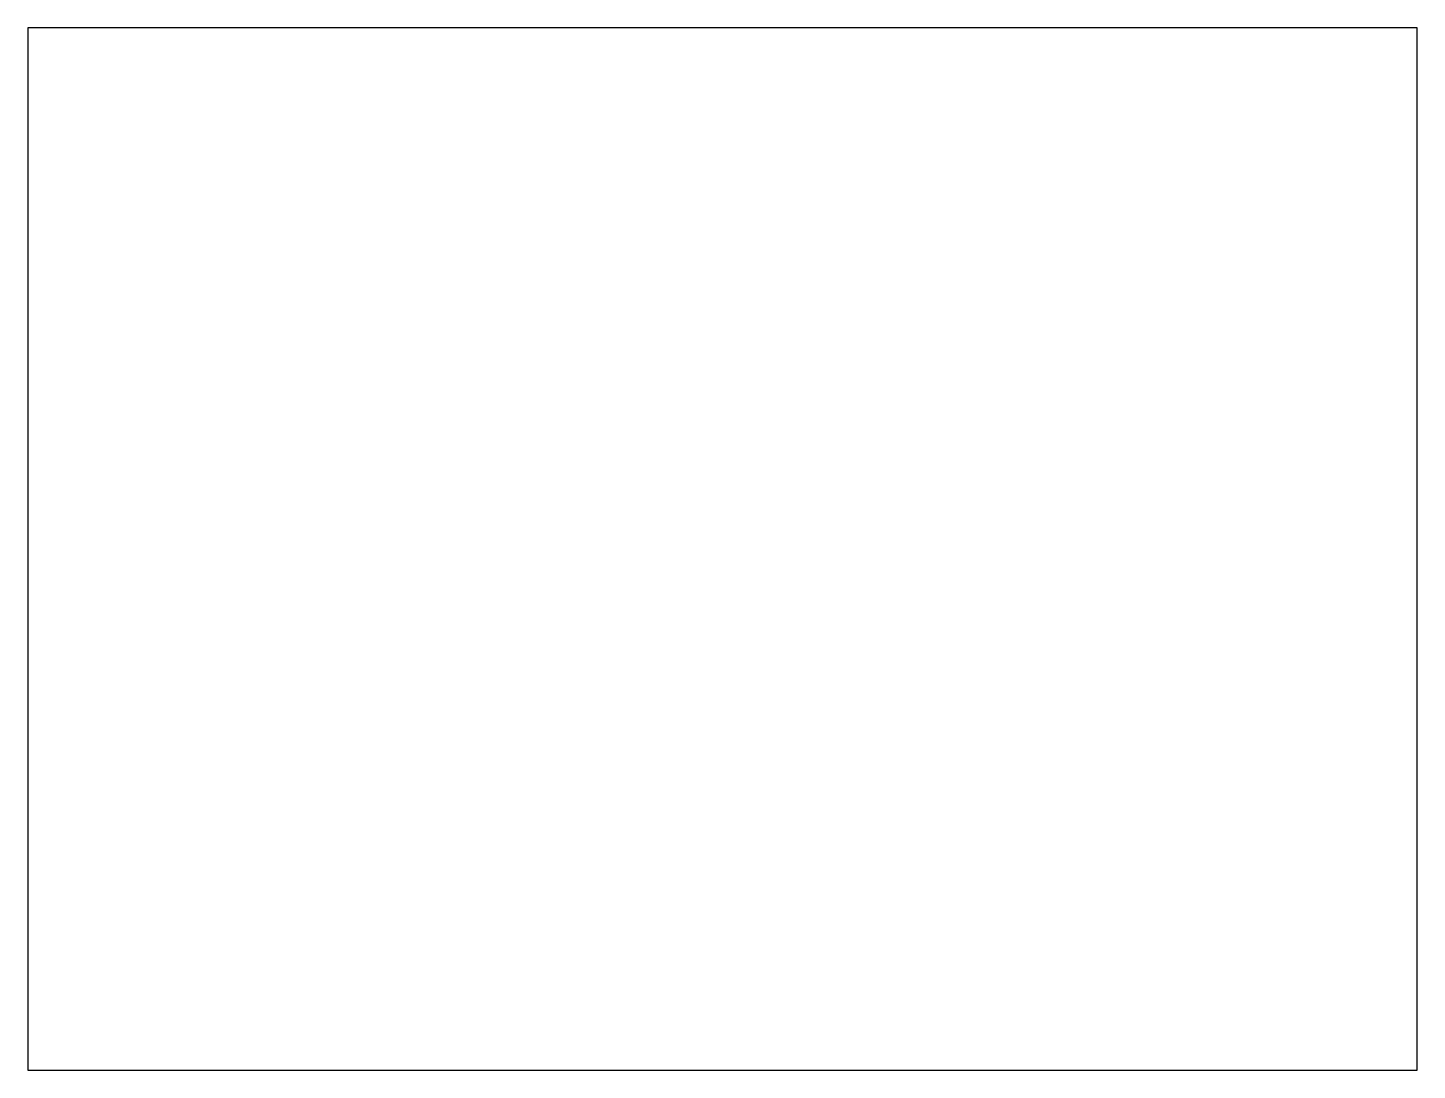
# Model space of a CAD drawing. Header units: millimetres. Extents: x 0 to 40, y 0 to 30.
import ezdxf

# ---------------------------------------------------------------- set-up
doc = ezdxf.new("R2010")
doc.units = ezdxf.units.MM

msp = doc.modelspace()

# ---------------------------------------------------------------- linework, layer by layer
at = {"layer": 'Edge'}
msp.add_lwpolyline([(0, 0), (40, 0), (40, 30), (0, 30), (0, 0)], close=True, dxfattribs=at)

doc.saveas('drawing.dxf')
